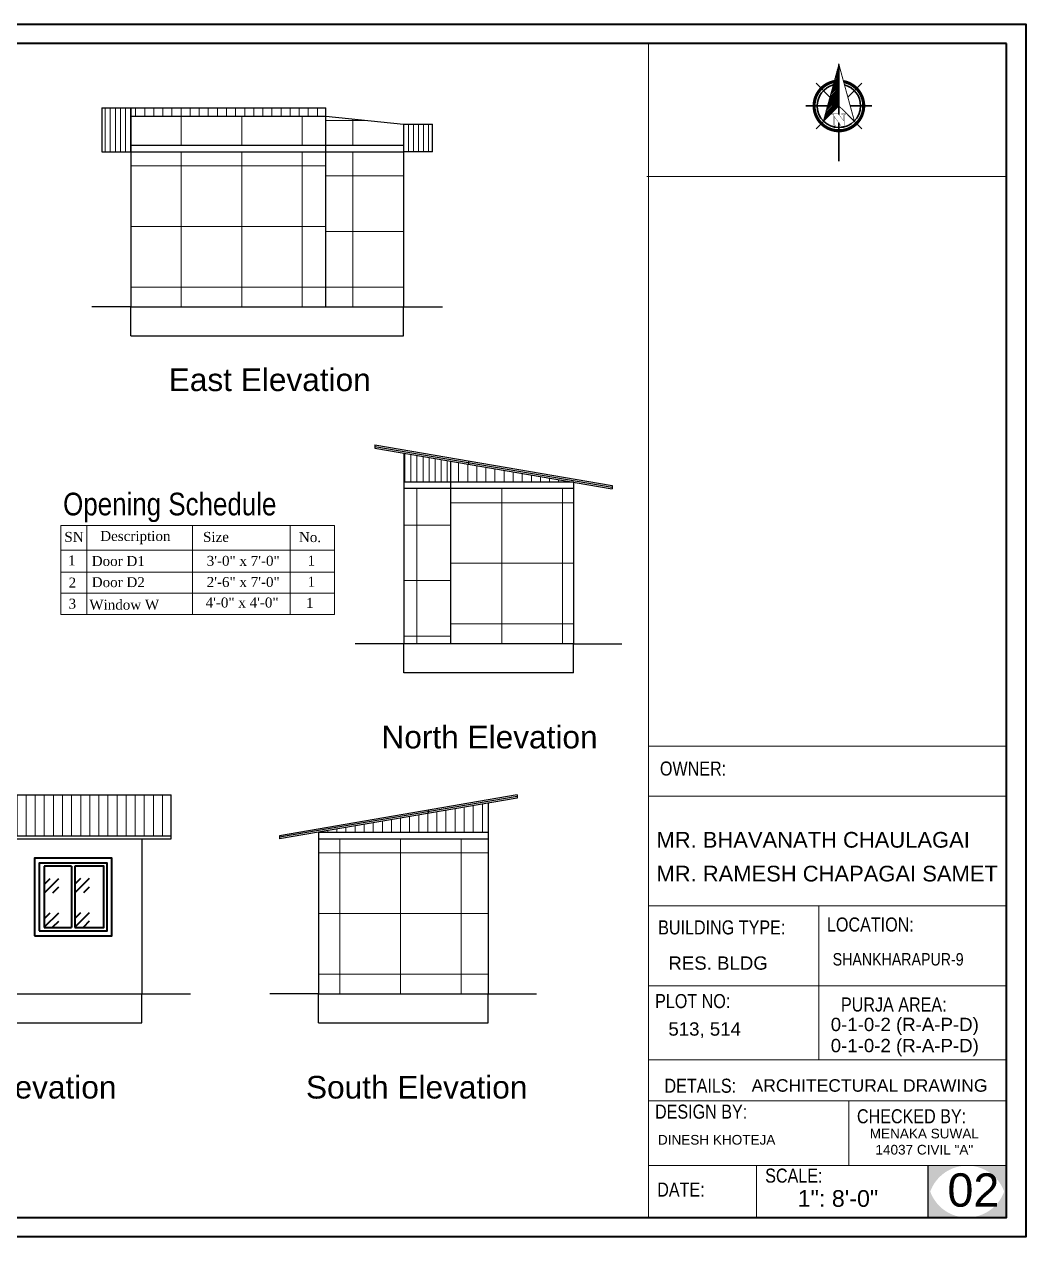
# Model space of a CAD drawing. Header units: inches. Extents: x 376358 to 406049, y -63575 to -53607.
# Drawn here: x 381009 to 381629, y -57853 to -57103 of the extents above; entities that cross this region are included whole.
import ezdxf

# ---------------------------------------------------------------- set-up
doc = ezdxf.new("R2010")
doc.units = ezdxf.units.IN
doc.header["$LTSCALE"] = 2
doc.header["$MEASUREMENT"] = 0
doc.layers.get('0').update_dxf_attribs({"linetype": 'CONTINUOUS'})
for name, color, linetype, lineweight in [('1', 7, 'CONTINUOUS', 13), ('DIMENTION', 140, 'CONTINUOUS', 0), ('door', 20, 'CONTINUOUS', 35), ('Rebars', 1, 'CONTINUOUS', 13), ('Siteplan', 7, 'CONTINUOUS', 30), ('steps', 253, 'CONTINUOUS', 20), ('TEXT', 181, 'CONTINUOUS', 25)]:
    doc.layers.add(name, color=color, linetype=linetype, lineweight=lineweight)
doc.layers.add('Normal Wall', color=7, linetype='CONTINUOUS', lineweight=35, true_color=0xffaf89)
doc.layers.add('Rear Wall', color=7, linetype='CONTINUOUS', lineweight=20, true_color=0xd4e480)
doc.styles.get("Standard").update_dxf_attribs({"font": 'ARIALN.TTF'})
doc.styles.add('SwissBT', font='swiss.ttf', dxfattribs={"height": 12})
doc.styles.add('TIMES', font='times.ttf')
pattern_1 = [(90, (-3306.16, -753.055), (-37.5, 0), []), (180, (-3306.16, -753.055), (-4e-15, -37.5), [])]
pattern_2 = [(90, (-3306.16, -753.055), (-34.375, 0), []), (180, (-3306.16, -753.055), (-4e-15, -34.375), [])]
pattern_3 = [(90, (-3306.16, -753.055), (-3.125, 0), [])]

# ---------------------------------------------------------------- blocks, each defined once
blk = doc.blocks.new('*X29')
at = {"color": 0}
for p, q in [((146.95, -410.95), (147.62, -410.29)), ((147.15, -410.22), (147.62, -409.76)), ((147.35, -409.49), (147.62, -409.23)), ((147.55, -408.76), (147.62, -408.7)), ((145.56, -416.06), (147.62, -414)), ((145.76, -415.33), (147.62, -413.47)), ((145.96, -414.6), (147.62, -412.94)), ((146.16, -413.87), (147.62, -412.41)), ((146.36, -413.14), (147.62, -411.88)), ((146.55, -412.41), (147.62, -411.35)), ((146.75, -411.68), (147.62, -410.82)), ((143.96, -421.9), (147.62, -418.24)), ((144.16, -421.17), (147.62, -417.71)), ((144.36, -420.44), (147.62, -417.18)), ((144.56, -419.71), (147.62, -416.65)), ((144.76, -418.98), (147.62, -416.12)), ((144.96, -418.25), (147.62, -415.59)), ((145.16, -417.52), (147.62, -415.06)), ((145.36, -416.79), (147.62, -414.53)), ((142.76, -426.28), (147.62, -421.42)), ((142.96, -425.55), (147.62, -420.89)), ((143.16, -424.82), (147.62, -420.36)), ((143.36, -424.09), (147.62, -419.83)), ((143.56, -423.36), (147.62, -419.3)), ((143.76, -422.63), (147.62, -418.77))]:
    blk.add_line(p, q, dxfattribs=at)
blk = doc.blocks.new('NORTH_15')
for p, q in [((0, 3.66), (0, 10.62)), ((-2.87, 2.87), (-7.37, 7.37)), ((2.87, 2.87), (7.37, 7.37)), ((-13.37, 0), (2.72, 0)), ((5.49, 0), (17.83, 0)), ((-2.87, -2.87), (-7.37, -7.37)), ((0, -3.66), (0, -10.62)), ((2.87, -2.87), (7.37, -7.37))]:
    blk.add_line(p, q)
at = {"const_width": 1}
for points in [[(0, -8, 1), (0, 8, 0.359415), (-7.86, 1.52, 1)], [(-7.86, -1.52, 0.359415), (0, -8, 1)]]:
    blk.add_lwpolyline(points, format="xyb", dxfattribs=at)
for points, const_width in [([(4.96, -5.01), (-13.37, 0), (4.9, 5), (0, 0), (4.96, -5.01)], 0.3), ([(5.93, -1.55), (6, -1.55), (6.07, -1.54), (6.13, -1.53), (6.17, -1.52), (6.22, -1.51), (6.26, -1.49), (6.28, -1.47), (6.3, -1.45), (6.32, -1.42), (6.33, -1.39), (6.35, -1.34), (6.36, -1.29), (6.37, -1.23), (6.38, -1.16), (6.38, -1.08), (6.38, -1), (6.54, -1), (6.54, -2.34), (6.38, -2.34), (6.38, -2.3), (6.38, -2.23), (6.38, -2.16), (6.37, -2.09), (6.36, -2.04), (6.35, -1.99), (6.33, -1.95), (6.32, -1.91), (6.3, -1.88), (6.28, -1.86), (6.26, -1.83), (6.22, -1.81), (6.18, -1.8), (6.13, -1.78), (6.07, -1.77), (6.01, -1.76), (5.95, -1.76), (2.66, -1.76), (2.66, -2.34), (2.5, -2.34), (2.5, -0.16), (4.71, 1.44), (3.14, 1.44), (3.07, 1.44), (3, 1.43), (2.94, 1.42), (2.89, 1.41), (2.85, 1.4), (2.81, 1.38), (2.78, 1.36), (2.76, 1.34), (2.74, 1.31), (2.72, 1.27), (2.7, 1.22), (2.69, 1.17), (2.68, 1.11), (2.67, 1.04), (2.66, 0.97), (2.66, 0.89), (2.66, 0.87), (2.5, 0.87), (2.5, 2.21), (2.66, 2.21), (2.66, 2.17), (2.66, 2.09), (2.67, 2.03), (2.68, 1.97), (2.69, 1.91), (2.7, 1.86), (2.71, 1.82), (2.73, 1.78), (2.75, 1.76), (2.77, 1.74), (2.8, 1.72), (2.85, 1.7), (2.89, 1.68), (2.94, 1.67), (3, 1.66), (3.07, 1.66), (3.14, 1.66), (6.54, 1.66), (6.54, 0.75), (3.33, -1.55), (5.93, -1.55), (5.93, -1.55)], 0.1)]:
    blk.add_lwpolyline(points, dxfattribs=dict(const_width=const_width))
for start, end in [(90, 164.973), (270, 90), (195.027, 270)]:
    blk.add_arc((0, 0), 7, start, end)
at = {"rotation": 90}
blk.add_blockref('*X29', (-421.89, -147.62), dxfattribs=at)
blk = doc.blocks.new('A$C0BDB7EE9')
at = {"layer": 'Siteplan', "xscale": 2.999999999999779, "yscale": 2.999999999999779, "zscale": 2.999999999999779, "rotation": 247.8612575918487}
blk.add_blockref('NORTH_15', (20.2, 49.5), dxfattribs=at)
blk = doc.blocks.new('A$C327B4BBD')
at = {"layer": 'DIMENTION', "ltscale": 0.3, "xscale": 1.171875000000082, "yscale": 1.171875000000082, "zscale": 1.171875000000082, "rotation": 112.1387424081494}
blk.add_blockref('A$C0BDB7EE9', (16.1, 0), dxfattribs=at)

msp = doc.modelspace()

# ---------------------------------------------------------------- hatches: boundary and pattern name
msp.add_hatch(color=0).paths.add_polyline_path([(381617.03, -57809.38), (381592.72, -57809.38, -0.414214), (381617.03, -57833.69)])
at = {"layer": '1', "ltscale": 5}
h = msp.add_hatch(dxfattribs=at)
h.set_pattern_fill('ANSI37', color=256, scale=300, angle=45, style=0)
h.set_pattern_definition(pattern_1)
h.paths.add_polyline_path([(381196, -57177.82), (381196, -57159.82), (381075.24, -57159.82), (381075.24, -57177.82)])
h = msp.add_hatch(dxfattribs=at)
h.set_pattern_fill('ANSI37', color=256, scale=275, angle=45, style=0)
h.set_pattern_definition(pattern_2)
h.paths.add_polyline_path([(381244, -57164.82), (381196, -57159.82), (381196, -57177.82), (381244, -57177.82)])
h = msp.add_hatch(dxfattribs=at)
h.set_pattern_fill('ANSI37', color=256, scale=300, angle=45, style=0)
h.set_pattern_definition(pattern_1)
h.paths.add_polyline_path([(381075.24, -57181.82), (381075.24, -57277.82), (381196, -57277.82), (381196, -57181.82)])
h = msp.add_hatch(dxfattribs=at)
h.set_pattern_fill('ANSI37', color=256, scale=275, angle=45, style=0)
h.set_pattern_definition(pattern_2)
h.paths.add_polyline_path([(381244, -57181.82), (381196, -57181.82), (381196, -57277.82), (381244, -57277.82)])
h = msp.add_hatch(dxfattribs=at)
h.set_pattern_fill('ANSI37', color=256, scale=275, angle=45, style=0)
h.set_pattern_definition([(90, (1398064.682, -781212.938), (-34.375, 0), []), (180, (1398064.682, -781212.938), (-4e-15, -34.375), [])])
h.paths.add_polyline_path([(381244.14, -57486.33), (381273.34, -57486.33), (381273.34, -57390.33), (381244.14, -57390.33)])
h = msp.add_hatch(dxfattribs=at)
h.set_pattern_fill('ANSI37', color=256, scale=300, angle=45, style=0)
h.set_pattern_definition([(90, (-2020.19, -961.566), (-37.5, 0), []), (180, (-2020.19, -961.566), (-4e-15, -37.5), [])])
h.paths.add_polyline_path([(381349.14, -57486.33), (381349.14, -57390.33), (381273.34, -57390.33), (381273.34, -57486.33)])
h = msp.add_hatch(dxfattribs=at)
h.set_pattern_fill('ANSI37', color=256, scale=300, angle=45, style=0)
h.set_pattern_definition([(90, (-1595.375, -1178.31), (-37.5, 0), []), (180, (-1595.375, -1178.31), (-4e-15, -37.5), [])])
h.paths.add_polyline_path([(381296.33, -57607.07), (381191.33, -57607.07), (381191.33, -57703.07), (381296.33, -57703.07)])
at = {"layer": 'door', "ltscale": 0.5}
h = msp.add_hatch(dxfattribs=at)
h.set_pattern_fill('GOST_GLASS', color=256, scale=2.5)
h.set_pattern_definition([(45, (18488.159, -26987.389), (21.21320344, 0), [12.5, -17.5]), (45, (18493.462, -26987.389), (21.21320344, 0), [5, -25]), (45, (18488.159, -26982.085), (21.21320344, 0), [5, -25])])
h.paths.add_polyline_path([(381038.62, -57624.26), (381021.62, -57624.07), (381021.62, -57662.07), (381038.62, -57662.26)])
h = msp.add_hatch(dxfattribs=at)
h.set_pattern_fill('GOST_GLASS', color=256, scale=2.5)
h.set_pattern_definition([(45, (18507.159, -26987.204), (21.21320344, 0), [12.5, -17.5]), (45, (18512.462, -26987.204), (21.21320344, 0), [5, -25]), (45, (18507.159, -26981.9), (21.21320344, 0), [5, -25])])
h.paths.add_polyline_path([(381058.62, -57624.07), (381040.62, -57624.07), (381040.62, -57662.07), (381058.62, -57662.07)])
at = {"layer": 'steps', "ltscale": 0.3}
h = msp.add_hatch(dxfattribs=at)
h.set_pattern_fill('ANSI31', scale=25, angle=45)
h.set_pattern_definition(pattern_3)
h.paths.add_polyline_path([(381075.24, -57154.7), (381057.24, -57154.7), (381057.24, -57181.93), (381075.24, -57181.93)])
h = msp.add_hatch(dxfattribs=at)
h.set_pattern_fill('ANSI31', scale=45, angle=45)
h.set_pattern_definition([(90, (-3306.16, -753.055), (-5.625, 0), [])])
h.paths.add_polyline_path([(381075.24, -57159.82), (381196, -57159.82), (381196, -57154.7), (381075.24, -57154.7)])
h = msp.add_hatch(dxfattribs=at)
h.set_pattern_fill('ANSI31', scale=25, angle=45)
h.set_pattern_definition(pattern_3)
h.paths.add_polyline_path([(381262, -57164.82), (381244, -57164.82), (381244, -57181.93), (381262, -57181.93)])
h = msp.add_hatch(dxfattribs=at)
h.set_pattern_fill('ANSI31', scale=30, angle=45)
h.set_pattern_definition([(90, (-2020.191, -961.566), (-3.75, 0), [])])
h.paths.add_polyline_path([(381244.14, -57368.33), (381244.14, -57386.33), (381273.34, -57386.33), (381273.34, -57373.33)])
h = msp.add_hatch(dxfattribs=at)
h.set_pattern_fill('ANSI31', scale=45, angle=45)
h.set_pattern_definition([(90, (-1542.557, -961.566), (-5.625, 0), [])])
h.paths.add_polyline_path([(381273.34, -57373.33), (381273.34, -57386.33), (381349.14, -57386.33)])
h = msp.add_hatch(dxfattribs=at)
h.set_pattern_fill('ANSI31', scale=45, angle=45)
h.set_pattern_definition([(90, (-2800.131, -1178.308), (-5.625, 0), [])])
h.paths.add_polyline_path([(380895.4, -57579.96), (380895.4, -57605.16), (381100.16, -57605.16), (381100.16, -57579.96)])
h = msp.add_hatch(dxfattribs=at)
h.set_pattern_fill('ANSI31', scale=45, angle=45)
h.set_pattern_definition([(90, (-1595.3753, -1178.308), (-5.625, 0), [])])
h.paths.add_polyline_path([(381296.33, -57603.07), (381296.33, -57585.07), (381191.33, -57603.07)])
at = {"layer": 'TEXT'}
for points in [[(381592.72, -57809.38), (381568.41, -57809.38), (381568.41, -57833.69, -0.414214)], [(381592.72, -57809.38), (381568.41, -57809.38), (381568.41, -57833.69, -0.414214)], [(381617.03, -57809.38), (381592.72, -57809.38, -0.414214), (381617.03, -57833.69)], [(381568.41, -57817.2), (381568.41, -57841.51), (381592.72, -57841.51, -0.414214)], [(381568.41, -57817.2), (381568.41, -57841.51), (381592.72, -57841.51, -0.414214)], [(381617.03, -57817.2, -0.414214), (381592.72, -57841.51), (381617.03, -57841.51)], [(381617.03, -57817.2, -0.414214), (381592.72, -57841.51), (381617.03, -57841.51)]]:
    msp.add_hatch(color=0, dxfattribs=at).paths.add_polyline_path(points)

# ---------------------------------------------------------------- linework, layer by layer
at = {"ltscale": 0.5}
for p, q in [((381057.24, -57154.7), (381196, -57154.7)), ((381057.24, -57154.7), (381057.24, -57181.93)), ((381075.24, -57154.7), (381075.24, -57277.82)), ((381075.24, -57159.82), (381196, -57159.82)), ((381196, -57277.82), (381196, -57154.7)), ((381196, -57159.82), (381244, -57164.82)), ((381244, -57164.82), (381244, -57277.82)), ((381244, -57164.82), (381262, -57164.82)), ((381262, -57181.93), (381262, -57164.82)), ((381057.24, -57181.93), (381075.24, -57181.93)), ((381075.24, -57177.82), (381244, -57177.82)), ((381075.24, -57181.82), (381244, -57181.82)), ((381262, -57181.93), (381244, -57181.93)), ((381075.24, -57277.82), (381051.24, -57277.82)), ((381075.24, -57277.82), (381244, -57277.82)), ((381075.24, -57295.82), (381075.24, -57277.82)), ((381244, -57277.82), (381268, -57277.82)), ((381244, -57295.82), (381244, -57277.82)), ((381075.24, -57295.82), (381244, -57295.82)), ((381226.14, -57363.21), (381373.14, -57388.41)), ((381226.14, -57363.21), (381226.14, -57365.24)), ((381226.14, -57364.23), (381373.14, -57389.43)), ((381226.14, -57365.24), (381373.14, -57390.44)), ((381244.14, -57368.33), (381244.14, -57486.33)), ((381273.34, -57486.33), (381273.34, -57373.33)), ((381284.29, -57375.21), (381284.29, -57373.18)), ((381349.14, -57386.33), (381244.14, -57386.33)), ((381349.14, -57390.33), (381244.14, -57390.33)), ((381349.14, -57386.33), (381349.14, -57486.33)), ((381373.14, -57388.41), (381373.14, -57390.44)), ((381244.14, -57486.33), (381214.14, -57486.33)), ((381349.14, -57486.33), (381244.14, -57486.33)), ((381244.14, -57504.33), (381244.14, -57486.33)), ((381349.14, -57486.33), (381379.14, -57486.33)), ((381349.14, -57504.33), (381349.14, -57486.33)), ((381349.14, -57504.33), (381244.14, -57504.33)), ((380895.4, -57579.96), (381100.16, -57579.96)), ((381100.16, -57607.19), (381100.16, -57579.96)), ((381314.33, -57579.96), (381167.33, -57605.16)), ((381314.33, -57579.96), (381314.33, -57581.99)), ((381314.33, -57580.97), (381167.33, -57606.17)), ((381314.33, -57581.99), (381167.33, -57607.19)), ((381296.33, -57585.07), (381296.33, -57703.07)), ((381259.41, -57591.4), (381259.41, -57589.37)), ((380895.4, -57605.16), (381100.16, -57605.16)), ((380895.4, -57607.19), (381100.16, -57607.19)), ((381082.16, -57607.19), (381082.16, -57703.07)), ((381167.33, -57605.16), (381167.33, -57607.19)), ((381191.33, -57603.07), (381296.33, -57603.07)), ((381191.33, -57603.07), (381191.33, -57703.07)), ((381191.33, -57607.07), (381296.33, -57607.07)), ((380913.4, -57703.07), (381082.16, -57703.07)), ((381082.16, -57703.07), (381112.16, -57703.07)), ((381082.16, -57721.07), (381082.16, -57703.07)), ((381191.33, -57703.07), (381161.33, -57703.07)), ((381191.33, -57703.07), (381296.33, -57703.07)), ((381191.33, -57721.07), (381191.33, -57703.07)), ((381296.33, -57703.07), (381326.33, -57703.07)), ((381296.33, -57721.07), (381296.33, -57703.07)), ((380913.4, -57721.07), (381082.16, -57721.07)), ((381191.33, -57721.07), (381296.33, -57721.07))]:
    msp.add_line(p, q, dxfattribs=at)
at = {"color": 0}
msp.add_line((381568.41, -57809.38), (381568.41, -57841.51), dxfattribs=at)
msp.add_line((381568.41, -57809.38), (381568.41, -57841.51), dxfattribs=at)
at = {"layer": 'door', "ltscale": 0.5}
for p, q in [((381021.62, -57624.07), (381021.62, -57662.07)), ((381038.62, -57624.07), (381038.62, -57662.07)), ((381040.62, -57624.07), (381040.62, -57662.07))]:
    msp.add_line(p, q, dxfattribs=at)
for points in [[(381015.62, -57667.07), (381063.62, -57667.07), (381063.62, -57619.07), (381015.62, -57619.07)], [(381018.62, -57664.07), (381060.62, -57664.07), (381060.62, -57622.07), (381018.62, -57622.07)]]:
    msp.add_lwpolyline(points, close=True, dxfattribs=at)
for points in [[(381038.62, -57624.07), (381021.62, -57624.07)], [(381040.62, -57662.07), (381058.62, -57662.07), (381058.62, -57624.07), (381040.62, -57624.07)], [(381021.62, -57662.07), (381038.62, -57662.07)]]:
    msp.add_lwpolyline(points, dxfattribs=at)
at = {"layer": 'Normal Wall'}
for points in [[(380570.93, -57102.89), (381628.93, -57102.89), (381628.93, -57853.41), (380570.93, -57853.41)], [(381617.03, -57114.79), (380594.74, -57114.79), (380594.74, -57841.51), (381617.03, -57841.51)], [(381617.03, -57114.79), (380594.74, -57114.79), (380594.74, -57841.51), (381617.03, -57841.51)]]:
    msp.add_lwpolyline(points, close=True, dxfattribs=at)
at = {"layer": 'Normal Wall', "color": 3}
msp.add_lwpolyline([(380570.93, -57102.89), (381628.93, -57102.89), (381628.93, -57853.41), (380570.93, -57853.41)], close=True, dxfattribs=at)
at = {"layer": 'Rear Wall'}
for p, q in [((381395.61, -57559.06), (381395.61, -57114.79)), ((381394.43, -57197.09), (381617.03, -57197.09)), ((381395.61, -57549.8), (381617.03, -57549.8)), ((381395.61, -57549.8), (381617.03, -57549.8)), ((381395.61, -57549.8), (381617.03, -57549.8)), ((381395.61, -57549.8), (381617.03, -57549.8)), ((381395.61, -57580.61), (381617.03, -57580.61)), ((381395.61, -57580.61), (381617.03, -57580.61)), ((381395.61, -57648.66), (381617.03, -57648.66)), ((381395.61, -57648.66), (381617.03, -57648.66)), ((381500.87, -57648.66), (381500.87, -57734.56)), ((381500.87, -57648.66), (381500.87, -57743.83)), ((381395.61, -57698.15), (381617.03, -57698.15)), ((381395.61, -57698.15), (381617.03, -57698.15)), ((381395.61, -57743.83), (381617.03, -57743.83)), ((381395.61, -57769.26), (381617.03, -57769.26)), ((381395.61, -57769.26), (381617.03, -57769.26)), ((381519.45, -57809.38), (381519.45, -57769.26)), ((381519.45, -57809.38), (381519.45, -57769.26)), ((381395.61, -57809.38), (381617.03, -57809.38)), ((381395.61, -57809.38), (381617.03, -57809.38)), ((381462.34, -57809.38), (381462.34, -57841.51)), ((381462.34, -57809.38), (381462.34, -57841.51))]:
    msp.add_line(p, q, dxfattribs=at)
msp.add_lwpolyline([(381395.61, -57549.8), (381617.03, -57549.8), (381617.03, -57841.51), (381395.61, -57841.51)], close=True, dxfattribs=at)
msp.add_lwpolyline([(381395.61, -57549.8), (381617.03, -57549.8), (381617.03, -57841.51), (381395.61, -57841.51)], close=True, dxfattribs=at)
at = {"layer": 'steps', "color": 7, "lineweight": 5, "ltscale": 0.3}
for p, q in [((381032.02, -57413.07), (381201.24, -57413.07)), ((381032.02, -57468.17), (381032.02, -57413.07)), ((381047.97, -57413.07), (381047.97, -57468.17)), ((381113.39, -57413.07), (381113.39, -57468.17)), ((381173.93, -57413.07), (381173.93, -57468.17)), ((381201.24, -57413.07), (381201.24, -57468.17)), ((381032.02, -57428.43), (381201.24, -57428.43)), ((381032.02, -57428.43), (381201.24, -57428.43)), ((381032.02, -57442.01), (381201.24, -57442.01)), ((381032.02, -57455.09), (381201.24, -57455.09)), ((381032.02, -57468.17), (381201.24, -57468.17))]:
    msp.add_line(p, q, dxfattribs=at)

# ---------------------------------------------------------------- block references
at = {"layer": 'Rebars', "xscale": 0.5459999999999999, "yscale": 0.5459999999999999, "zscale": 0.5459999999999999, "rotation": 270}
msp.add_blockref('A$C327B4BBD', (381513.3, -57178.87), dxfattribs=at)

# ---------------------------------------------------------------- texts
at = {"color": 7, "linetype": 'ByBlock', "lineweight": 5}
msp.add_text('Opening Schedule', height=14, dxfattribs=at).set_placement((381033.38, -57406.87))
at = {"color": 0}
for s, p in [('OWNER:', (381402.61, -57567.95)), ('LOCATION:', (381505.95, -57664.49))]:
    msp.add_text(s, height=8.704, dxfattribs=at).set_placement(p)
at = {"color": 7, "linetype": 'ByBlock', "lineweight": 5, "char_height": 14, "width": 235.547, "attachment_point": 5}
for s, insert in [('{\\fArial CE|b0|i0|c0|p34;East Elevation}', (381161.22, -57323.04)), ('{\\fArial CE|b0|i0|c0|p34;North Elevation}', (381297.19, -57544.21)), ('{\\fArial CE|b0|i0|c0|p34;West Elevation}', (381001.17, -57760.96)), ('{\\fArial CE|b0|i0|c0|p34;South Elevation}', (381252.13, -57760.96))]:
    msp.add_mtext(s, dxfattribs=dict(at, insert=insert))
at = {"layer": 'steps', "color": 7, "lineweight": 5, "ltscale": 0.3, "style": 'TIMES'}
for s, height, p in [('SN', 6.169, (381034.16, -57423.29)), ('Description', 6.169, (381056.35, -57422.73)), ('Size', 6.169, (381119.94, -57423.29)), ('No.', 6.169, (381179.29, -57423.42)), ('1', 6.17, (381036.46, -57437.84)), ('Door D1', 6.169, (381051.09, -57438.22)), ('3\'-0" x 7\'-0"', 6.169, (381122.23, -57438.13)), ('1', 6.17, (381184.61, -57437.97)), ('2', 6.17, (381036.78, -57451.56)), ('Door D2', 6.169, (381051.09, -57451.31)), ('2\'-6" x 7\'-0"', 6.169, (381122.23, -57451.21)), ('1', 6.17, (381184.61, -57451.05)), ('3', 6.17, (381036.78, -57464.64)), ('Window W', 6.169, (381049.6, -57465.23)), ('4\'-0" x 4\'-0"', 6.169, (381121.55, -57463.92)), ('1', 6.17, (381183.67, -57464.14))]:
    msp.add_text(s, height=height, dxfattribs=at).set_placement(p)
at = {"layer": 'TEXT', "color": 0}
for s, height, p in [('OWNER:', 8.704, (381402.61, -57567.95)), ('LOCATION:', 8.704, (381505.95, -57664.49)), ('CHECKED BY:', 8.7044, (381524.51, -57783.18)), ('CHECKED BY:', 8.7044, (381524.51, -57783.18)), ('SCALE:', 8.704, (381467.74, -57819.92)), ('SCALE:', 8.704, (381467.74, -57819.92))]:
    msp.add_text(s, height=height, dxfattribs=at).set_placement(p)
at = {"layer": 'TEXT', "color": 0, "linetype": 'ByBlock', "style": 'SwissBT'}
for s, insert, char_height, width, attachment_point in [('MR. BHAVANATH CHAULAGAI', (381497.42, -57602.85), 9.72, 217.5111, 2), ('MR. RAMESH CHAPAGAI SAMET', (381506.07, -57623.77), 9.72, 217.5111, 2), ('ARCHITECTURAL DRAWING', (381459.33, -57755.91), 7.7396, 268.5322, 1), ('DINESH KHOTEJA', (381401.39, -57790.4), 6, 201.5276, 1), ('MENAKA SUWAL\\P14037 CIVIL "A"', (381566.19, -57786.53), 6, 88.5492, 2)]:
    msp.add_mtext(s, dxfattribs=dict(at, insert=insert, char_height=char_height, width=width, attachment_point=attachment_point))
at = {"layer": 'TEXT', "color": 0, "attachment_point": 1}
for s, insert, char_height, width in [('BUILDING TYPE:', (381401.53, -57657.57), 8.7044, 148.5551), ('BUILDING TYPE:', (381401.53, -57657.57), 8.7044, 148.5551), ('PLOT NO: ', (381399.62, -57703.18), 8.704, 138.0271), ('PLOT NO: ', (381399.62, -57703.18), 8.704, 138.0271), ('PURJA AREA:', (381514.63, -57705.29), 8.7044, 197.5821), ('PURJA AREA:', (381514.63, -57705.29), 8.7044, 197.5821), ('DETAILS: ', (381405.43, -57755.57), 8.704, 138.0271), ('DESIGN BY:', (381399.58, -57771.62), 8.704, 138.0271), ('DESIGN BY:', (381399.58, -57771.62), 8.704, 138.0271), ('DATE:', (381400.94, -57819.85), 8.704, 34.8177)]:
    msp.add_mtext(s, dxfattribs=dict(at, insert=insert, char_height=char_height, width=width))
at = {"layer": 'TEXT', "color": 0, "linetype": 'ByBlock', "insert": (381509.48, -57677.84), "char_height": 7.6711, "attachment_point": 1}
msp.add_mtext_dynamic_manual_height_columns('SHANKHARAPUR-9', width=381.0351, gutter_width=1.53, heights=[0], dxfattribs=at)
at = {"layer": 'TEXT', "color": 0, "style": 'SwissBT'}
for s, insert, char_height, width, attachment_point in [('RES. BLDG', (381407.84, -57679.87), 8.256, 163.2142, 1), ('RES. BLDG', (381407.84, -57679.87), 8.256, 163.2142, 1), ('513, 514', (381407.84, -57720.69), 8.256, 163.2142, 1), ('0-1-0-2 (R-A-P-D)', (381554.1, -57717.86), 8.2555, 163.2142, 2), ('0-1-0-2 (R-A-P-D)', (381554.1, -57730.94), 8.2555, 163.2142, 2), ('02', (381580.51, -57814.15), 20.639, 20.1585, 1)]:
    msp.add_mtext(s, dxfattribs=dict(at, insert=insert, char_height=char_height, width=width, attachment_point=attachment_point))
at = {"layer": 'TEXT', "color": 0, "ltscale": 0.5, "insert": (381487.82, -57824.56), "char_height": 10.319, "width": 127.5344, "attachment_point": 1, "style": 'SwissBT'}
msp.add_mtext('1": 8\'-0"', dxfattribs=at)
msp.add_mtext('1": 8\'-0"', dxfattribs=at)

doc.saveas('drawing.dxf')
